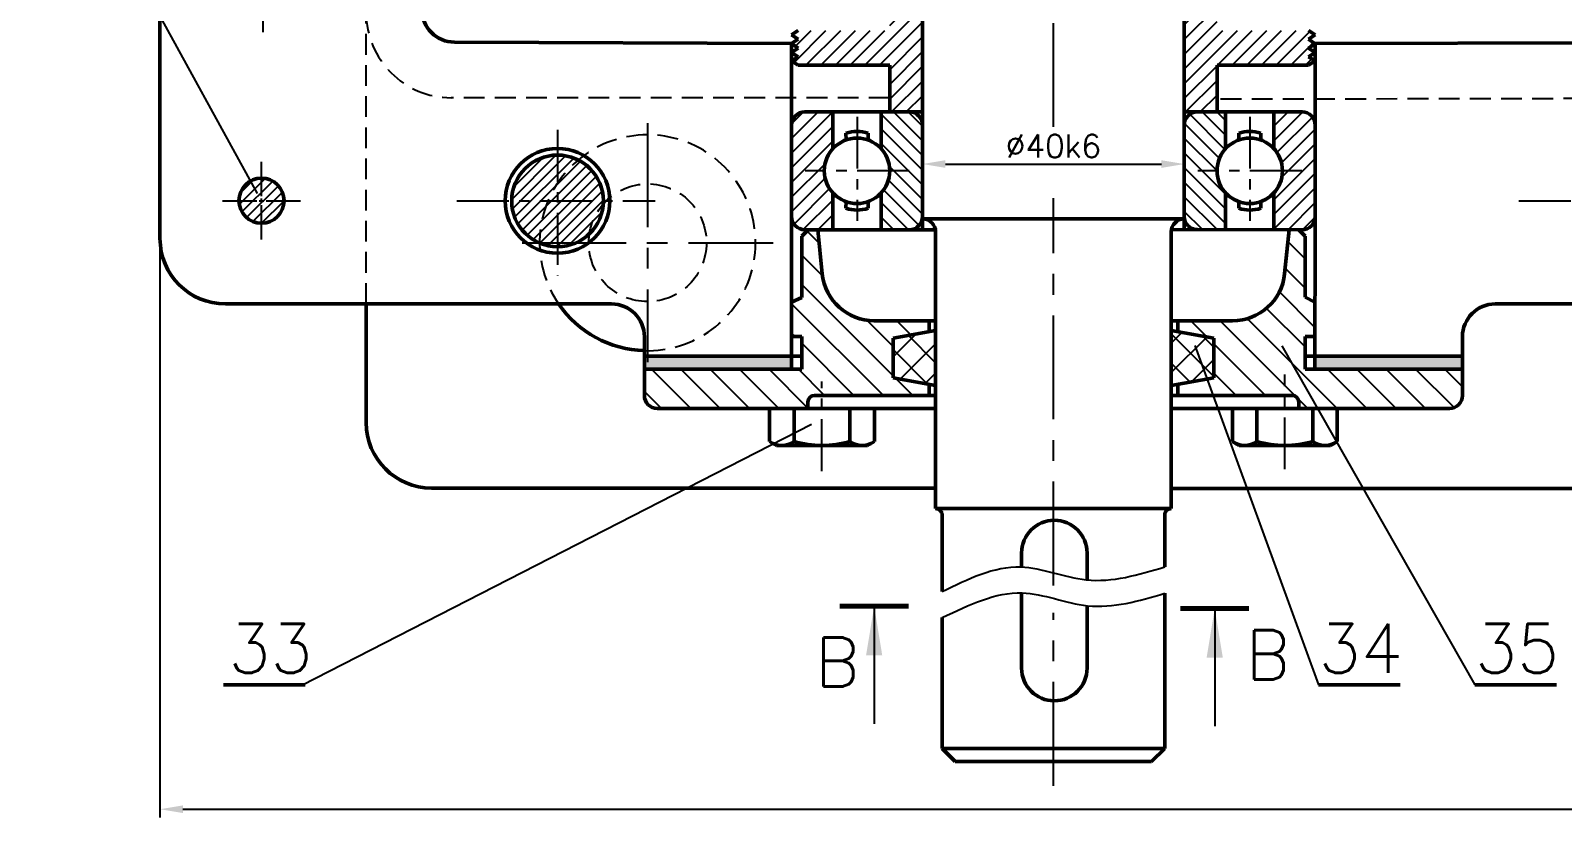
# Model space of a CAD drawing. Header units: millimetres. Extents: x -71 to 1456, y 37 to 827.
# Drawn here: x -56.5 to 177.5, y 36.8 to 157.1 of the extents above; entities that cross this region are included whole.
import ezdxf

# ---------------------------------------------------------------- set-up
doc = ezdxf.new("R2010")
doc.units = ezdxf.units.MM
doc.header["$LTSCALE"] = 0.5
doc.header["$PDMODE"] = 33
doc.header["$PDSIZE"] = 1
for name, pattern in [('CENTER', [50.800000000000004, 31.75, -6.35, 6.35, -6.35]), ('CENTER2', [1.125, 0.75, -0.125, 0.125, -0.125]), ('HIDDEN', [9.524999999999999, 6.35, -3.175])]:
    doc.linetypes.add(name, pattern=pattern)
doc.layers.add('BOL', color=7, linetype='Continuous', lineweight=50)
for name, color, linetype in [('CEN', 1, 'CENTER'), ('DIM', 124, 'Continuous'), ('HAT', 3, 'Continuous'), ('HID', 4, 'HIDDEN'), ('SYM', 11, 'Continuous')]:
    doc.layers.add(name, color=color, linetype=linetype)
doc.styles.add('DIM', font='simplex.shx')
doc.dimstyles.new('ISO', dxfattribs={"dimscale": 0, "dimtxt": 3.5, "dimasz": 3.5, "dimexe": 1.25, "dimexo": 0, "dimgap": 1, "dimtad": 1, "dimtoh": 1, "dimtxsty": 'DIM', "dimcen": 2.5, "dimadec": 0, "dimazin": 0, "dimtfac": 1, "dimtmove": 0, "dimatfit": 3, "dimfxl": 1, "dimarcsym": 0})
pattern_1 = [(45, (-280.3363388754888, -145.638908565488), (-0.7857724105935509, 0.7857724105935509), [])]
pattern_2 = [(45, (0, 0), (-1.122532015133644, 1.122532015133644), [])]

# ---------------------------------------------------------------- blocks, each defined once
blk = doc.blocks.new('*U10')
at = {"layer": 'CEN', "color": 0, "linetype": 'CENTER2', "ltscale": 15, "transparency": 16777216}
for p, q in [((0, 0.6900000000000001), (0, 5.95)), ((-5.95, 0), (-0.6900000000000004, 0)), ((0.6900000000000001, 0), (5.95, 0)), ((0, -5.95), (0, -0.6900000000000004))]:
    blk.add_line(p, q, dxfattribs=at)
at = {"layer": 'CEN', "color": 0, "linetype": 'Continuous', "ltscale": 15, "transparency": 16777216}
for p, q in [((-0.345, 0), (0.345, 0)), ((0, -0.345), (0, 0.345))]:
    blk.add_line(p, q, dxfattribs=at)
blk = doc.blocks.new('*D21')
at = {"layer": 'Defpoints', "color": 0, "transparency": 16777216}
for p in [(119.7791800280038, 136.6843733313875), (79.7791800280038, 133.7742935594955), (119.7791800280038, 133.7742935594954)]:
    blk.add_point(p, dxfattribs=at)
at = {"layer": 'DIM', "color": 0, "lineweight": -2, "transparency": 16777216}
for p, q in [((79.7791800280038, 133.7742935594955), (79.7791800280038, 137.9343733313875)), ((83.2791800280038, 136.6843733313875), (116.2791800280038, 136.6843733313875)), ((119.7791800280038, 133.7742935594954), (119.7791800280038, 137.9343733313875))]:
    blk.add_line(p, q, dxfattribs=at)
at = {"layer": 'DIM', "color": 0, "transparency": 16777216}
for points in [[(83.2791800280038, 137.2677066647209), (83.2791800280038, 136.1010399980542), (79.7791800280038, 136.6843733313875)], [(116.2791800280038, 137.2677066647209), (116.2791800280038, 136.1010399980542), (119.7791800280038, 136.6843733313875)]]:
    blk.add_solid(points, dxfattribs=at)
at = {"layer": 'DIM', "color": 0, "transparency": 16777216, "insert": (99.7791800280038, 139.4343733313875), "char_height": 3.5, "attachment_point": 5, "style": 'DIM'}
blk.add_mtext('%%C40k6', dxfattribs=at)
blk = doc.blocks.new('*D28')
at = {"layer": 'Defpoints', "color": 0, "transparency": 16777216}
for p in [(-36.72081997199626, 125.3032720447771), (474.2791800280038, 125.3032720447767), (474.2791800280038, 38.06689856918695)]:
    blk.add_point(p, dxfattribs=at)
at = {"layer": 'DIM', "color": 0, "lineweight": -2, "transparency": 16777216}
for p, q in [((-36.72081997199626, 125.3032720447771), (-36.72081997199627, 36.81689856918695)), ((474.2791800280038, 125.3032720447767), (474.2791800280038, 36.81689856918695)), ((-33.22081997199627, 38.06689856918695), (470.7791800280038, 38.06689856918695))]:
    blk.add_line(p, q, dxfattribs=at)
at = {"layer": 'DIM', "color": 0, "transparency": 16777216}
for points in [[(-33.22081997199627, 38.65023190252028), (-33.22081997199627, 37.48356523585361), (-36.72081997199627, 38.06689856918695)], [(470.7791800280038, 38.65023190252028), (470.7791800280038, 37.48356523585361), (474.2791800280038, 38.06689856918695)]]:
    blk.add_solid(points, dxfattribs=at)
at = {"layer": 'DIM', "color": 0, "transparency": 16777216, "insert": (203.7767276788673, 40.81689856918695), "char_height": 3.5, "attachment_point": 5, "style": 'DIM'}
blk.add_mtext('511', dxfattribs=at)
blk = doc.blocks.new('NetCat')
at = {"layer": 'SYM', "const_width": 0.5}
blk.add_lwpolyline([(-3.5, 0), (3.5, 0)], dxfattribs=at)
at = {"layer": 'SYM'}
blk.add_leader([(0, 0), (0, -12)], dimstyle='ISO', override={"dimscale": 1, "dimasz": 5, "dimgap": 0.6255, "dimtad": 0}, dxfattribs=at)

msp = doc.modelspace()

# ---------------------------------------------------------------- hatches: boundary and pattern name
at = {"layer": 'HAT'}
h = msp.add_hatch(dxfattribs=at)
h.set_pattern_fill('LINE', color=256, scale=0.35, angle=45)
h.set_pattern_definition(pattern_1)
edge = h.paths.add_edge_path()
edge.add_arc((24.018290718956, 273.2532720447771), 7, 0, 360)
edge = h.paths.add_edge_path()
edge.add_arc((186.2791800280053, 273.2532720447771), 7, 0, 360)
edge = h.paths.add_edge_path()
edge.add_arc((373.1229105281163, 273.281528699105), 7, 0, 360)
edge = h.paths.add_edge_path()
edge.add_arc((373.1229105281163, 131.0815286991052), 7, 0, 360)
edge = h.paths.add_edge_path()
edge.add_arc((186.2791800280053, 131.0532720447773), 7, 0, 360)
edge = h.paths.add_edge_path()
edge.add_arc((24.018290718956, 131.0532720447773), 7, 0, 360)
h = msp.add_hatch(dxfattribs=at)
h.set_pattern_fill('LINE', color=256, scale=0.35, angle=45)
h.set_pattern_definition(pattern_1)
edge = h.paths.add_edge_path()
edge.add_arc((458.5291800280038, 273.2250153904491), 3.45, 0, 360)
edge = h.paths.add_edge_path()
edge.add_arc((-21.2110512208825, 131.0815286991052), 3.45, 0, 360)
h = msp.add_hatch(dxfattribs=at)
h.set_pattern_fill('LINE', color=256, scale=0.5, angle=45)
h.set_pattern_definition(pattern_2)
h.paths.add_polyline_path([(124.7791800280039, 151.7787603442318), (138.7791800280042, 151.7787603442318), (139.7626592757509, 152.434413176063), (139.7626187786308, 152.4559382810629), (138.7791800280041, 153.0801176630098), (139.7602139819704, 153.7341402989874), (139.7601674907313, 153.7588514093564), (138.779180028004, 154.3814749817879), (139.7577098942041, 155.0651177111656), (139.757653378396, 155.0951570992096), (138.779180028004, 155.7787603442316), (139.779180028004, 156.4134509963431), (138.7791800280039, 157.0801176630098), (124.7791800280037, 157.0801176630098), (124.7791800280037, 167.3032720447772), (120.7791800280039, 167.3032720447772, 0.4142135623730939), (119.7791800280039, 166.3032720447772), (119.7791800280038, 144.6532720447772), (124.7791800280038, 144.6532720447772)])
h.paths.add_polyline_path([(74.7791800280038, 157.0801176630098), (60.77918002800366, 157.0801176630098), (59.77918002800357, 156.4134509963431), (60.77918002800355, 155.7787603442316), (59.78433557625857, 155.1334748830282), (60.77918002800357, 154.3814749817879), (59.78371413134437, 153.7496620826826), (59.78371148233639, 153.7437633601212), (60.77918002800347, 153.0801176630098), (59.78312954905033, 152.4479337349872), (59.78312724157917, 152.4427955351813), (60.77918002800339, 151.7787603442318), (74.77918002800371, 151.7787603442318), (74.7791800280038, 144.6532720447772), (79.7791800280038, 144.6532720447772), (79.7791800280038, 166.3032720447771, 0.4142135623730951), (78.7791800280038, 167.3032720447771), (74.77918002800385, 167.3032720447771)])
h = msp.add_hatch(dxfattribs=at)
h.set_pattern_fill('LINE', color=256, scale=0.5, angle=45)
h.set_pattern_definition(pattern_2)
h.paths.add_polyline_path([(139.7791800280038, 142.6532720447772, 0.4142135623730951), (137.7791800280038, 144.6532720447772), (133.4791800280038, 144.6532720447772), (133.4791800280038, 139.0163063889372, -0.1865514856184133), (134.7791800280038, 135.6532720447772, -0.1865514856184133), (133.4791800280038, 132.2902377006172), (133.4791800280038, 126.6544949828633), (137.7787185419459, 126.6535028942969, 0.4142811470571258), (139.7791800280038, 128.6535028410546)])
edge = h.paths.add_edge_path()
edge.add_line((61.77918002800379, 144.6532720447772), (66.07918002800375, 144.6532720447772))
edge.add_line((66.07918002800375, 144.6532720447772), (66.07918002800375, 139.0163063889372))
edge.add_arc((69.77918002800381, 135.6532720447771), 5.00000000000002, 137.7314155704278, 222.2685844295717)
edge.add_line((66.07918002800375, 132.2902377006171), (66.07918002800375, 126.6532720447772))
edge.add_line((81.74890722201597, 126.649934389385), (61.77886169717202, 126.6531129300265))
edge.add_arc((61.77918002800379, 128.6531129046929), 2, 180, 269.9908804933868)
edge.add_line((59.77918002800379, 143.6532720447772), (59.77918002800379, 127.6532720447772))
edge.add_arc((61.77918002800379, 142.6532720447772), 2, 90, 180)
h = msp.add_hatch(dxfattribs=at)
h.set_pattern_fill('LINE', color=256, scale=0.5, angle=135)
h.set_pattern_definition([(135, (0, 0), (-1.122532015133644, -1.122532015133644), [])])
h.paths.add_polyline_path([(126.0791800280037, 139.0163063889372), (126.0791800280037, 144.6532720447772), (121.7791800280038, 144.6532720447772, 0.4142135623730951), (119.7791800280038, 142.6532720447772), (119.7791800280038, 128.6571947296164, 0.4141459809187537), (121.7787185419459, 126.6571947828587), (126.0791800280037, 126.6562024813231), (126.0791800280037, 132.2902377006172, -0.1865514856184133), (124.7791800280038, 135.6532720447772, -0.1865514856184133)])
h.paths.add_polyline_path([(79.7791800280038, 142.6532720447772, 0.4142135623730951), (77.7791800280038, 144.6532720447772), (73.47918002800384, 144.6532720447772), (73.47918002800384, 139.0163063889372, -0.1865514856184133), (74.7791800280038, 135.6532720447772, -0.1865514856184133), (73.47918002800384, 132.2902377006172), (73.47918002800384, 126.6512506439698), (77.77886169717202, 126.6505662833401, 0.4142601816126834), (79.7791800280038, 128.6505662580064)])
h = msp.add_hatch(dxfattribs=at)
h.set_pattern_fill('LINE', color=256, angle=135)
h.set_pattern_definition([(135, (0, 0), (-2.245064030267288, -2.245064030267288), [])])
h.paths.add_polyline_path([(127.1456282997644, 112.7167597313507), (118.7791800280038, 112.7167597313508), (118.7791800280038, 111.0367597313507), (124.2791800280038, 110.0467597313507), (124.2791800280038, 107.0167597313507), (124.2791800280038, 103.9867597313507), (123.2695022505267, 103.8050177314049), (124.1769694609794, 101.3167597313505), (136.2791800280039, 101.3167597313503, -0.4142135623731083), (137.2791800280039, 100.3167597313503), (137.2791800280038, 99.3167597313508), (160.2791800280038, 99.31675973135054, 0.4142135623730945), (162.2791800280038, 101.3167597313505), (162.2791800280038, 105.3167597313508), (139.7379771115656, 105.3167597313508), (138.2379771115655, 105.3167597313508), (138.2379771115655, 109.3167597313508), (138.2379771115655, 110.3167597313508), (139.7379771115657, 110.3167597313508), (139.7379771115657, 115.566759731351), (138.2379771115657, 116.316759731351), (138.2379771115656, 125.6667597313502), (137.2511122071319, 126.653624635784), (135.7792492493171, 126.6539642579102), (135.1059258214443, 119.9207299791827, -0.3853135861201785)])
h.paths.add_polyline_path([(64.4524342345633, 119.9207299791827), (63.77922777838917, 126.6527945409233), (62.32013767727348, 126.6530267776089), (61.3203829444419, 125.6532720447774), (61.32038294444186, 116.3032720447782), (59.77918002800379, 115.5532720447781), (59.77918002800378, 110.3032720447779), (61.32038294444203, 110.3032720447779), (61.32038294444203, 109.3032720447779), (61.32038294444203, 105.3167597313508), (37.27918002800453, 105.3167597313508), (37.27918002800453, 101.3167597313508, 0.4142135623730951), (39.27918002800453, 99.31675973135083), (62.27918002800379, 99.31675973135081), (62.27918002800379, 100.3167597313508, -0.4142135623730951), (63.27918002800379, 101.3167597313508), (80.77918002800394, 101.3167597313508), (80.77918002800386, 102.9967597313508), (75.2791800280038, 103.9867597313507), (75.27918002800381, 107.0167597313507), (75.27918002800381, 110.0467597313507), (80.77918002800386, 111.0367597313507), (80.77918002800382, 112.7167597313508), (72.41273175624323, 112.7167597313507, -0.3853135861201786)])
h = msp.add_hatch(dxfattribs=at)
h.set_pattern_fill('ANSI37', color=256)
h.set_pattern_definition([(45, (-0.4999999999999716, 0), (-2.245064030267288, 2.245064030267288), []), (135, (-0.4999999999999716, 0), (-2.245064030267288, -2.245064030267288), [])])
h.paths.add_polyline_path([(117.7791800280038, 102.8167597313508), (124.2791800280038, 103.9867597313507), (124.2791800280038, 107.0167597313507), (124.2791800280038, 110.0467597313507), (117.7791800280038, 111.2167597313506)])
h.paths.add_polyline_path([(81.77918002800381, 102.8167597313508), (81.77918002800381, 111.2167597313506), (75.27918002800381, 110.0467597313507), (75.27918002800381, 107.0167597313507), (75.27918002800381, 103.9867597313507)])
h = msp.add_hatch(color=256, dxfattribs=at)
h.dxf.hatch_style = 1
h.paths.add_polyline_path([(37.27918002800453, 107.3167597313508), (37.27918002800453, 105.3167597313508), (59.77918002800379, 105.3167597313508), (59.77918002800379, 107.3167597313508)])
h.paths.add_polyline_path([(162.2791800280038, 105.3167597313508), (162.2791800280038, 107.3167597313505), (139.7379771115657, 107.3167597313505), (139.7379771115657, 105.3167597313508)])

# ---------------------------------------------------------------- linework, layer by layer
at = {"layer": 'BOL'}
for p, q in [((-36.72081997199621, 279.0032720447772), (-36.72081997199621, 125.3032720447771)), ((79.7791800280038, 144.6532720447772), (79.7791800280038, 166.3032720447771)), ((119.7791800280038, 144.6532720447772), (119.7791800280039, 166.3032720447772)), ((60.77918002800357, 157.0801176630097), (59.77918002800357, 156.4134509963431)), ((138.779180028004, 157.0801176630097), (139.779180028004, 156.4134509963431)), ((59.78433557625851, 155.1334748830282), (8.275968920225182, 155.3167607624716)), ((59.77918002800357, 156.4134509963431), (60.77918002800357, 155.7787603442316)), ((59.77918002800379, 143.6532720447772), (59.78433557625857, 155.1334748830282)), ((60.77918002800357, 155.7787603442316), (59.78433557625857, 155.1334748830282)), ((60.77918002800357, 154.3814749817879), (59.78433557625857, 155.1334748830282)), ((139.779180028004, 156.4134509963431), (138.779180028004, 155.7787603442316)), ((138.779180028004, 155.7787603442316), (139.779180028004, 155.0801176630097)), ((138.779180028004, 154.3814749817879), (139.779180028004, 155.0801176630097)), ((230.3143932691771, 155.278670571549), (139.7388946857856, 155.1082627225112)), ((139.7791800280038, 143.6532720447772), (139.7576286552944, 155.1082979684165)), ((139.7791800280033, 155.0801176630093), (139.7576816734428, 155.0801176630093)), ((59.77918002800357, 153.7467843296765), (60.77918002800357, 154.3814749817879)), ((60.77918002800357, 153.0801176630098), (59.77918002800357, 153.7467843296765)), ((59.77918002800348, 152.4454270108984), (60.77918002800348, 153.0801176630098)), ((60.77918002800348, 151.7787603442317), (59.77918002800348, 152.4454270108984)), ((139.779180028004, 153.7467843296765), (138.779180028004, 154.3814749817879)), ((138.779180028004, 153.0801176630098), (139.779180028004, 153.7467843296765)), ((139.7791800280041, 152.4454270108984), (138.7791800280041, 153.0801176630098)), ((138.7791800280041, 151.7787603442317), (139.7791800280041, 152.4454270108984)), ((60.77918002800348, 151.7787603442318), (74.77918002800371, 151.7787603442318)), ((74.7791800280038, 144.6532720447772), (74.77918002800371, 151.7787603442318)), ((124.7791800280038, 144.6532720447772), (124.7791800280039, 151.7787603442318)), ((138.7791800280041, 151.7787603442318), (124.7791800280039, 151.7787603442318)), ((59.77918002800379, 143.6532720447772), (59.77918002800379, 127.6532720447772)), ((61.77918002800379, 144.6532720447772), (79.7791800280038, 144.6532720447772)), ((61.77918002800379, 144.6532720447772), (66.07918002800375, 144.6532720447772)), ((66.07918002800375, 144.6532720447772), (66.07918002800375, 139.0163063889372)), ((73.47918002800384, 144.6532720447772), (73.47918002800384, 139.0163063889372)), ((79.7791800280038, 144.6532720447772), (79.7791800280038, 126.6532720447772)), ((119.7791800280038, 144.6532720447772), (119.7791800280038, 126.6532720447772)), ((119.7791800280037, 144.6532720447772), (137.7791800280038, 144.6532720447772)), ((126.0791800280037, 144.6532720447772), (126.0791800280037, 139.0163063889372)), ((126.0791800280037, 144.6532720447772), (126.0791800280037, 139.0163063889372)), ((133.4791800280038, 144.6532720447772), (133.4791800280038, 139.0163063889372)), ((133.4791800280038, 144.6532720447772), (133.4791800280038, 139.0163063889372)), ((139.7791800280038, 143.6532720447772), (139.7791800280038, 127.6532720447772)), ((68.09012298638913, 141.3874946527841), (68.10523946191833, 140.3647392240339)), ((71.46823706961845, 141.3874946527841), (71.45312059408928, 140.3647392240339)), ((128.0901229863891, 141.3874946527841), (128.1052394619183, 140.3647392240339)), ((131.4682370696185, 141.3874946527841), (131.4531205940893, 140.3647392240339)), ((66.07918002800375, 132.2902377006171), (66.07918002800375, 126.6532720447772)), ((73.47918002800384, 132.2902377006171), (73.47918002800384, 126.6532720447772)), ((126.0791800280037, 132.2902377006171), (126.0791800280037, 126.6532720447772)), ((126.0791800280037, 132.2902377006171), (126.0791800280037, 126.6532720447772)), ((133.4791800280038, 132.2902377006171), (133.4791800280038, 126.6532720447772)), ((133.4791800280038, 132.2902377006171), (133.4791800280038, 126.6532720447772)), ((68.09012298638913, 129.9190494367702), (68.10523946191833, 130.9418048655204)), ((71.46823706961845, 129.9190494367702), (71.45312059408928, 130.9418048655204)), ((128.0901229863891, 129.9190494367702), (128.1052394619183, 130.9418048655204)), ((131.4682370696185, 129.9190494367702), (131.4531205940893, 130.9418048655204)), ((59.77918002800379, 109.3167597313508), (59.77918002800379, 127.6532720447772)), ((62.32038294444192, 126.6532720447774), (61.32038294444192, 125.6532720447774)), ((81.74890722201597, 126.649934389385), (61.77886169717202, 126.6531129300265)), ((63.77918002800379, 126.6532720447772), (62.77918002800379, 126.6532720447772)), ((64.45243423456327, 119.9207299791827), (63.77918002800379, 126.6532720447772)), ((79.77918002800908, 128.3032720447772), (119.7791800280032, 128.3032720447772)), ((79.7791800280038, 127.6532720447772), (79.7791800280038, 127.6532720447772)), ((137.7787185419459, 126.653502894297), (117.8109092658073, 126.6581103272138)), ((119.7791800280038, 127.6532720447772), (119.7791800280039, 127.6532720447772)), ((135.1059258214443, 119.9207299791827), (135.7791800280038, 126.6532720447772)), ((137.2379771115656, 126.6667597313502), (138.2379771115656, 125.6667597313502)), ((139.7379771115657, 105.3167597313508), (139.7791800280038, 127.6532720447772)), ((61.32038294444186, 116.3032720447782), (61.32038294444192, 125.6532720447774)), ((81.77918002800382, 126.3032720447772), (81.7791800280038, 84.01675973135006)), ((117.7791800280038, 126.3032720447772), (117.7791800280039, 84.01675973135008)), ((138.2379771115657, 116.316759731351), (138.2379771115656, 125.6667597313502)), ((32.28573496940081, 115.3032720447771), (-26.72081997199626, 115.3032720447771)), ((-5.220819971996207, 97.15327204477973), (-5.220819971996207, 115.3032720447773)), ((59.7791800280038, 115.5532720447781), (61.32038294444186, 116.3032720447782)), ((139.7379771115657, 115.566759731351), (138.2379771115657, 116.316759731351)), ((205.2791800280066, 115.3032720447769), (167.2791800280037, 115.3032720447769)), ((72.35377696744746, 112.7167597313507), (81.77918002800381, 112.7167597313508)), ((80.77918002800381, 112.7167597313508), (80.77918002800386, 111.0367597313506)), ((127.1456282997644, 112.7167597313507), (117.7791800280038, 112.7167597313508)), ((118.7791800280038, 112.7167597313508), (118.7791800280038, 111.0367597313506)), ((37.27918002800453, 107.3167597313508), (37.28572288158833, 110.2922775925991)), ((59.7791800280038, 110.3032720447779), (61.32038294444203, 110.3032720447779)), ((61.32038294444203, 109.3032720447779), (61.32038294444203, 110.3032720447779)), ((75.27918002800381, 110.0467597313507), (81.77918002800381, 111.2167597313506)), ((75.27918002800381, 107.0167597313507), (75.27918002800381, 110.0467597313507)), ((81.77918002800381, 111.2167597313508), (81.77918002800381, 102.8167597313508)), ((117.7791800280038, 111.2167597313508), (117.7791800280038, 102.8167597313508)), ((124.2791800280038, 110.0467597313507), (117.7791800280038, 111.2167597313506)), ((124.2791800280038, 107.0167597313507), (124.2791800280038, 110.0467597313507)), ((139.7379771115655, 110.3167597313508), (138.2379771115655, 110.3167597313508)), ((138.2379771115655, 109.3167597313508), (138.2379771115655, 110.3167597313508)), ((162.2791800280037, 107.3167597313505), (162.2791800280037, 110.303272044777)), ((59.77918002800379, 105.3167597313508), (59.77918002800379, 109.3167597313508)), ((61.32038294444203, 109.3032720447779), (61.32038294444203, 105.3167597313508)), ((138.2379771115655, 109.3167597313508), (138.2379771115655, 105.3167597313508)), ((37.27918002800453, 107.3167597313508), (61.32038294444203, 107.3167597313508)), ((37.27918002800453, 101.3167597313508), (37.27918002800453, 107.3167597313508)), ((61.32038294444203, 105.3167597313508), (37.27918002800453, 105.3167597313508)), ((75.27918002800381, 107.0167597313507), (75.27918002800381, 103.9867597313507)), ((124.2791800280038, 107.0167597313507), (124.2791800280038, 103.9867597313507)), ((139.7379771115656, 107.3167597313504), (138.2379771115655, 107.3167597313508)), ((139.7379771115656, 105.3167597313508), (138.2379771115655, 105.3167597313508)), ((139.7379771115657, 107.3167597313505), (162.2791800280038, 107.3167597313505)), ((139.7379771115656, 105.3167597313508), (162.2791800280031, 105.3167597313508)), ((162.2791800280038, 101.3167597313505), (162.2791800280038, 107.3167597313505)), ((75.27918002800381, 103.9867597313507), (81.77918002800381, 102.8167597313508)), ((80.77918002800386, 102.9967597313508), (80.77918002800392, 101.3167597313508)), ((124.2791800280038, 103.9867597313507), (117.7791800280038, 102.8167597313508)), ((118.7791800280038, 102.9967597313508), (118.7791800280037, 101.3167597313508)), ((63.22022523920805, 101.3167597313508), (81.7791800280038, 101.3167597313508)), ((136.2791800280039, 101.3167597313503), (117.7791800280038, 101.3167597313505)), ((39.22022523920879, 99.31675973135083), (81.7791800280038, 99.3167597313508)), ((56.42384096867579, 97.50476811727789), (56.42384096867579, 99.3167597313506)), ((72.42384096867579, 99.3167597313506), (56.42384096867579, 99.3167597313506)), ((60.1603312885054, 99.31675973134999), (60.1603312885054, 94.2614073001022)), ((62.27918002800379, 99.3167597313506), (62.27918002800379, 100.3167597313508)), ((68.6873506488445, 99.31675973134999), (68.6873506488445, 94.26140730010329)), ((72.42384096867579, 97.50476811727789), (72.42384096867579, 99.3167597313506)), ((160.2791800280031, 99.31675973135083), (117.7791800280038, 99.31675973135077)), ((127.1345190873326, 97.50476811727822), (127.1345190873326, 99.31675973134952)), ((127.1345190873326, 99.31675973134952), (143.1345190873326, 99.31675973134952)), ((130.8710094071648, 99.31675973134952), (130.8710094071648, 94.26140730010229)), ((137.2791800280038, 99.31675973135015), (137.2791800280039, 100.3167597313503)), ((139.3980287675022, 99.31675973134952), (139.3980287675022, 94.26140730010229)), ((143.1345190873326, 97.50476811727822), (143.1345190873326, 99.31675973134952)), ((56.42384096867567, 94.26140730010329), (56.42384096867579, 97.50476811727789)), ((72.42384096867579, 94.26140730010329), (72.42384096867579, 97.50476811727789)), ((127.1345190873326, 94.26140730010229), (127.1345190873326, 97.50476811727822)), ((143.1345190873326, 94.26140730010229), (143.1345190873326, 97.50476811727822)), ((56.42384096867579, 94.26140730010063), (57.45232909220551, 93.66760940512296)), ((71.3953528451463, 93.66760940512539), (57.45232909220127, 93.66760940512539)), ((71.3953528451463, 93.66760940512526), (68.6873506488445, 93.66760940512539)), ((72.42384096867579, 94.26140730010329), (71.3953528451463, 93.66760940512539)), ((127.1345190873326, 94.26140730010229), (128.1630072108619, 93.6676094051254)), ((128.1630072108619, 93.6676094051254), (142.1060309638069, 93.6676094051254)), ((128.1630072108619, 93.6676094051254), (130.8710094071648, 93.6676094051254)), ((143.1345190873326, 94.26140730010047), (142.1060309638015, 93.66760940512359)), ((81.7791800280038, 87.1532720447797), (4.779180028003736, 87.15327204477973)), ((432.7791800280039, 87.15327204477717), (117.7791800280039, 87.08998056192436)), ((81.77918002800381, 84.01675973135006), (117.7791800280038, 84.01675973135008)), ((82.77918002800371, 83.01675973135006), (82.7791800280037, 71.32773483752288)), ((116.7791800280038, 83.01675973135008), (116.7791800280038, 75.09355545221499)), ((94.92116575403452, 77.2322523249448), (94.92116575403452, 75.08775544105472)), ((104.9211657540344, 77.2322523249448), (104.9211657540344, 73.11821915747232)), ((94.92116575403452, 71.14206133117386), (94.92116575403452, 59.63468099432403)), ((116.7791800280038, 71.07637556481319), (116.7791800280038, 47.34118085343289)), ((104.9211657540344, 69.18650251027366), (104.9211657540344, 59.63468099432403)), ((82.7791800280037, 67.37398155242168), (82.77918002800368, 47.34118085343289)), ((84.77918002800368, 45.34118085343289), (82.77918002800368, 47.34118085343289)), ((82.77918002800374, 47.34118085343289), (116.7791800280039, 47.34118085343289)), ((114.7791800280038, 45.34118085343289), (116.7791800280038, 47.34118085343289)), ((84.77918002800368, 45.34118085343289), (114.7791800280038, 45.34118085343289))]:
    msp.add_line(p, q, dxfattribs=at)
for centre, radius in [((69.7791800280038, 135.6532720447772), 5), ((129.7791800280038, 135.6532720447772), 5), ((24.018290718956, 131.0532720447773), 8), ((24.018290718956, 131.0532720447773), 7), ((-21.2110512208825, 131.0815286991052), 3.45)]:
    msp.add_circle(centre, radius, dxfattribs=at)
for centre, radius, start, end in [((8.279180028003793, 160.3167597313501), 5, 180, 269.9632034128153), ((61.77918002800379, 142.6532720447772), 2, 90, 180), ((77.7791800280038, 142.6532720447772), 2, 0, 90), ((121.7791800280038, 142.6532720447772), 2, 90, 180), ((137.7791800280038, 142.6532720447772), 2, 0, 90), ((69.77918002800376, 136.1532720447773), 5.499999999999917, 72.11537328054946, 107.8846267194505), ((129.7791800280038, 136.1532720447773), 5.499999999999917, 72.11537328054868, 107.8846267194505), ((69.7791800280038, 135.1532720447772), 5.5, 252.1153732805495, 287.8846267194505), ((129.7791800280038, 135.1532720447772), 5.5, 252.1153732805495, 287.8846267194505), ((61.77918002800379, 128.6531129046929), 2, 180, 269.9908804933868), ((77.7791800280038, 128.6505662580064), 2, 269.9908804933868, 0), ((79.77918002800382, 126.3032720447772), 2, 359.9999999999999, 90), ((119.7791800280038, 126.3032720447772), 2, 90, 180), ((121.7791800280038, 128.6571947296164), 2, 180, 269.9867793981708), ((137.7791800280038, 128.6535028410546), 2, 269.9867793981708, 0), ((-26.72081997199626, 125.3032720447771), 10, 180, 270), ((72.4127317562432, 120.7167597313507), 8, 185.710593137499, 270), ((127.1456282997644, 120.7167597313507), 8, 270, 354.289406862501), ((37.77918002800357, 124.6532720447768), 16.49999999999995, 214.5181078410613, 268.2700491065514), ((32.28573496940081, 110.3032720447771), 5, 359.8740127569015, 89.99999999999997), ((167.2791800280037, 110.3032720447769), 5, 89.9999999999999, 179.9999999999997), ((39.27918002800453, 101.3167597313508), 2, 180, 270), ((63.27918002800379, 100.3167597313508), 1, 90, 180), ((136.2791800280039, 100.3167597313503), 1, 0, 90), ((160.2791800280038, 101.3167597313505), 2, 270, 0), ((4.779180028003793, 97.15327204477973), 10, 180, 270), ((58.29208612859126, 96.90350494309378), 3.235895537968448, 245.2643896823713, 305.2643896827565), ((64.4238409686759, 109.2706545570963), 15.60304515197106, 254.1423328388734, 285.8576671611265), ((70.55559580876007, 96.90350494309378), 3.235895537968448, 234.7356103172434, 294.7356103172341), ((129.0027642472487, 96.90350494309314), 3.2358955379682, 245.2643896827623, 305.2643896827568), ((135.1345190873326, 109.2706545570945), 15.60304515196986, 254.1423328388724, 285.8576671611276), ((141.2662739274165, 96.90350494309314), 3.2358955379682, 234.7356103172426, 294.7356103176293), ((81.77918002800371, 83.01675973135006), 1, 359.9999999999999, 90), ((99.92116575403446, 77.2322523249448), 4.999999999999943, 0, 180), ((117.7791800280038, 83.01675973135008), 1, 90.00000000000001, 180.0000000000001), ((99.92116575403443, 59.63468099432403), 4.999999999999943, 180, 0)]:
    msp.add_arc(centre, radius, start, end, dxfattribs=at)
at = {"layer": 'CEN'}
for p, q in [((99.7791800280038, 142.3647729647513), (99.7791800280038, 238.7630345346298)), ((37.77918002800362, 142.9237818760253), (37.77918002800351, 106.3827622135285)), ((99.7791800280038, 72.26773897234858), (99.7791800280038, 131.4829095638928)), ((18.6114564812334, 124.6532720447768), (56.94690357477373, 124.6532720447768)), ((99.7791800280038, 41.6366175383436), (99.7791800280038, 68.07720468377595))]:
    msp.add_line(p, q, dxfattribs=at)
at = {"layer": 'CEN', "ltscale": 0.5}
for p, q in [((-20.97081997199621, 156.8393768355729), (-20.97081997199621, 179.0894497340033)), ((69.7791800280038, 143.9165802232729), (69.7791800280038, 128.0268424973093)), ((129.7791800280038, 143.9165802232729), (129.7791800280038, 128.0268424973093)), ((24.018290718956, 141.9059447772439), (24.018290718956, 119.6558718788134)), ((77.72404889098561, 135.6532720447772), (61.83431116502197, 135.6532720447772)), ((137.7240488909856, 135.6532720447772), (121.834311165022, 135.6532720447772)), ((8.6185130179191, 131.0815286991052), (38.93760592222031, 131.0815286991052)), ((170.8794023269684, 131.0815286991052), (201.1984952312696, 131.0815286991052)), ((64.4238409686738, 89.74164125404525), (64.42384096867389, 103.4457738723105)), ((135.1345190873326, 90.019100728524), (135.1345190873327, 104.49006316311))]:
    msp.add_line(p, q, dxfattribs=at)
at = {"layer": 'HAT'}
msp.add_spline([(82.77918002800368, 71.32773483752288), (94.7791800280038, 75.09355545221499), (104.7791800280038, 73.13258886906621), (116.7791800280039, 75.09355545221499)], degree=3, dxfattribs=at)
msp.add_open_spline([(82.77918002800374, 67.3739815524217), (86.96031804130257, 69.32780928621074), (94.14405686065459, 72.86471448374976), (105.5702111737756, 67.78699986974732), (112.8506626086246, 69.90554729245932), (116.7791800280039, 71.07637556481319)], degree=3, knots=[0, 0, 0, 0, 12.57701891952313, 22.76747474545291, 34.71103448686937, 34.71103448686937, 34.71103448686937, 34.71103448686937], dxfattribs=at)
at = {"layer": 'HID'}
for p, q in [((-5.220819971996207, 115.303272044777), (-5.220819971996207, 289.0032720447771)), ((74.77372114478021, 146.7868971446354), (7.773057581982643, 146.8184516055229)), ((242.7951718158048, 146.8021367417098), (124.7951718158047, 146.5801327063918))]:
    msp.add_line(p, q, dxfattribs=at)
msp.add_circle((37.77918002800351, 124.6532720447769), 9, dxfattribs=at)
for centre, radius, start, end in [((7.779180028003793, 159.8184501638172), 13, 180, 269.9730161284403), ((37.77918002800362, 124.6532720447769), 16.50000000000004, 268.2700491065513, 214.5181078410614)]:
    msp.add_arc(centre, radius, start, end, dxfattribs=at)
at = {"layer": 'SYM'}
for p, q in [((-21.80732353050854, 132.1681612344436), (-56.48605854202196, 195.3658666109044)), ((121.4011119274091, 108.9281088086046), (140.3017935020823, 57.10279590148619)), ((134.6922486211724, 108.9156122442422), (164.1920489363898, 57.09029933712381)), ((62.79768445030186, 96.8924369720338), (-15.0340695654786, 56.97010302981769))]:
    msp.add_line(p, q, dxfattribs=at)
at = {"layer": 'SYM', "lineweight": 50}
for p, q in [((-27.01550936343148, 57.09029933712381), (-14.56176448413709, 57.09029933712381)), ((140.3017935020823, 57.10279590148619), (152.7555383813767, 57.10279590148619)), ((164.1920489363898, 57.09029933712381), (176.6457938156842, 57.09029933712381))]:
    msp.add_line(p, q, dxfattribs=at)

# ---------------------------------------------------------------- block references
at = {"layer": 'CEN', "linetype": 'CENTER2', "ltscale": 15}
msp.add_blockref('*U10', (-21.2110512208825, 131.0815286991052), dxfattribs=at)
at = {"layer": 'SYM', "xscale": 1.5, "yscale": 1.5, "zscale": 1.5}
for p in [(72.39399585562205, 69.09754200519124), (124.427043110496, 68.74758509344598)]:
    msp.add_blockref('NetCat', p, dxfattribs=at)

# ---------------------------------------------------------------- texts
at = {"layer": 'SYM', "char_height": 7.5, "attachment_point": 1, "style": 'DIM'}
for s, width, insert in [('3{\\Fsimplex|c163;3 }', 11.70754975357522, (-26.26931423771231, 66.38830535149125)), ('3{\\Fsimplex|c163;4 }', 11.70754975357522, (140.3017935020823, 66.40080191585363)), ('3{\\Fsimplex|c163;5 }', 11.70754975357522, (164.1920489363898, 66.38830535149125)), ('{\\Fsimplex|c163;B }', 44.41289115857035, (63.39082814193296, 64.32145325989815)), ('{\\Fsimplex|c163;B }', 44.41289115857035, (129.1604616543076, 65.41114330992743))]:
    msp.add_mtext_dynamic_manual_height_columns(s, width=width, gutter_width=18.75, heights=[0], dxfattribs=dict(at, insert=insert))

# ---------------------------------------------------------------- dimensions: what is measured, and where the dimension line sits
at = {"layer": 'DIM'}
dim = msp.add_linear_dim(base=(119.7791800280038, 136.6843733313875), p1=(79.7791800280038, 133.7742935594955), p2=(119.7791800280038, 133.7742935594954), text='%%C<>k6', dimstyle='ISO', override={"dimscale": 1}, dxfattribs=at)
dim.commit()
dim.dimension.update_dxf_attribs({"geometry": '*D21', "text_midpoint": (99.7791800280038, 139.4343733313875)})
dim = msp.add_linear_dim(base=(474.2791800280038, 38.06689856918695), p1=(-36.72081997199626, 125.3032720447771), p2=(474.2791800280038, 125.3032720447767), dimstyle='ISO', override={"dimscale": 1}, dxfattribs=at)
dim.commit()
dim.dimension.update_dxf_attribs({"geometry": '*D28', "text_midpoint": (203.7767276788673, 38.06689856918695), "dimtype": 160})

doc.saveas('drawing.dxf')
